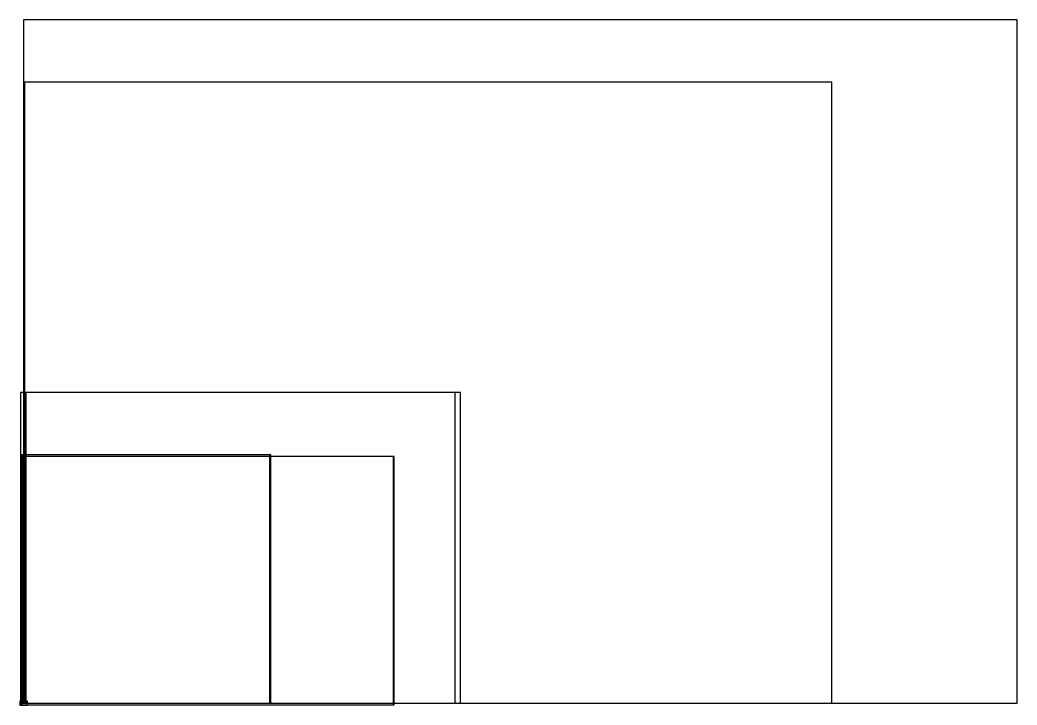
# Model space of a CAD drawing. Header units: metres. Extents: x 0 to 3211, y 0 to 2206.
import ezdxf

# ---------------------------------------------------------------- set-up
doc = ezdxf.new("R2010")
doc.units = ezdxf.units.M

# ---------------------------------------------------------------- blocks, each defined once
blk = doc.blocks.new('ROBOT-01')
at = {"layer": 'EQUIP'}
blk.add_lwpolyline([(0, 0), (800, 0), (800, 800), (0, 800)], close=True, dxfattribs=at)
blk = doc.blocks.new('ROBOT-02')
at = {"layer": 'EQUIP'}
blk.add_lwpolyline([(0, 0), (800, 0), (800, 800), (0, 800)], close=True, dxfattribs=at)
blk = doc.blocks.new('ROBOT-03')
at = {"layer": 'EQUIP'}
blk.add_lwpolyline([(0, 0), (800, 0), (800, 800), (0, 800)], close=True, dxfattribs=at)
blk = doc.blocks.new('MACHINE-1')
at = {"layer": 'EQUIP'}
blk.add_lwpolyline([(0, 0), (3200, 0), (3200, 2200), (0, 2200)], close=True, dxfattribs=at)
blk = doc.blocks.new('MACHINE-2')
at = {"layer": 'EQUIP'}
blk.add_lwpolyline([(0, 0), (2600, 0), (2600, 2000), (0, 2000)], close=True, dxfattribs=at)
blk = doc.blocks.new('LOAD-FIXTURE')
at = {"layer": 'EQUIP'}
blk.add_lwpolyline([(0, 0), (1400, 0), (1400, 1000), (0, 1000)], close=True, dxfattribs=at)
blk = doc.blocks.new('UNLOAD-FIXTURE')
at = {"layer": 'EQUIP'}
blk.add_lwpolyline([(0, 0), (1400, 0), (1400, 1000), (0, 1000)], close=True, dxfattribs=at)
blk = doc.blocks.new('TROLLEY-01')
at = {"layer": 'EQUIP'}
blk.add_lwpolyline([(0, 0), (1200, 0), (1200, 800), (0, 800)], close=True, dxfattribs=at)
blk = doc.blocks.new('TROLLEY-02')
at = {"layer": 'EQUIP'}
blk.add_lwpolyline([(0, 0), (1200, 0), (1200, 800), (0, 800)], close=True, dxfattribs=at)

msp = doc.modelspace()

# ---------------------------------------------------------------- linework, layer by layer
at = {"layer": 'WPE-HALL'}
msp.add_lwpolyline([(0, 0), (24, 0), (24, 13), (0, 13)], close=True, dxfattribs=at)

# ---------------------------------------------------------------- block references
at = {"layer": 'EQUIP'}
for name, p in [('MACHINE-1', (11, 6)), ('MACHINE-2', (15, 6)), ('LOAD-FIXTURE', (2, 6)), ('UNLOAD-FIXTURE', (19, 6)), ('ROBOT-01', (5, 6)), ('ROBOT-02', (6.5, 6)), ('ROBOT-03', (8, 6)), ('TROLLEY-01', (3, 0.5)), ('TROLLEY-02', (5, 0.5))]:
    msp.add_blockref(name, p, dxfattribs=at)

doc.saveas('drawing.dxf')
